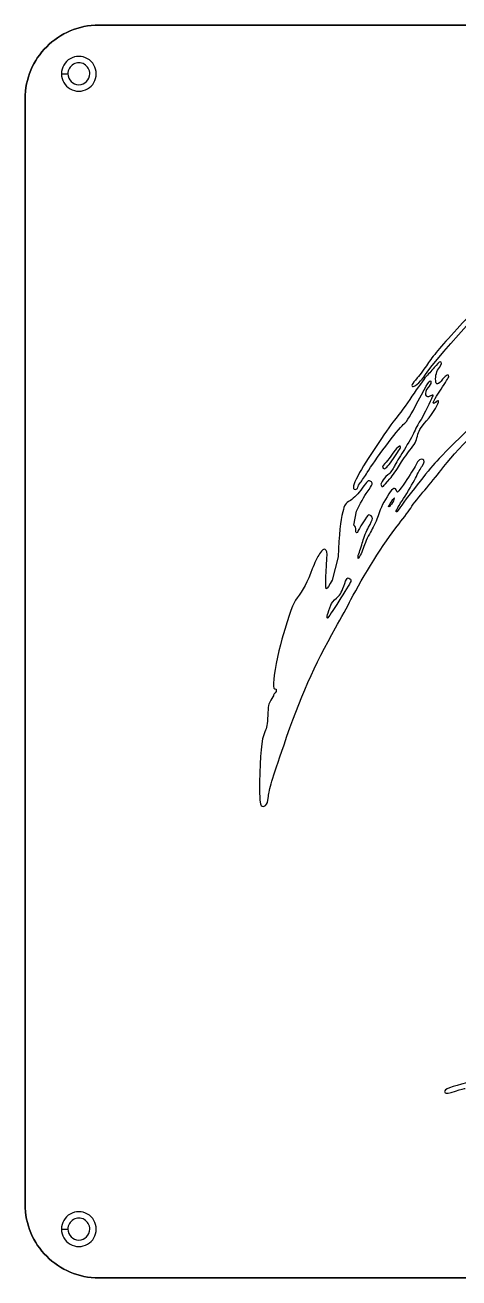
# Model space of a CAD drawing. Header units: centimetres. Extents: x 0 to 20, y 0 to 12.6.
# Drawn here: x 0.01 to 4.37, y 0.01 to 12.59 of the extents above; entities that cross this region are included whole.
import ezdxf

# ---------------------------------------------------------------- set-up
doc = ezdxf.new("R2010")
doc.units = ezdxf.units.CM
doc.layers.add('Part__Feature002', color=7, linetype='CONTINUOUS')
doc.layers.add('Sketch001', color=7, linetype='CONTINUOUS')

msp = doc.modelspace()

# ---------------------------------------------------------------- linework, layer by layer
at = {"layer": 'Part__Feature002', "color": 7}
for points in [[(19.293973, 12.59258), (0.75407, 12.59258), (0.715997, 12.591627), (0.678405, 12.588743), (0.641371, 12.584034), (0.604922, 12.577525), (0.569108, 12.569217), (0.533979, 12.559242), (0.499562, 12.547574), (0.465934, 12.534292), (0.433141, 12.519449), (0.401188, 12.503045), (0.370176, 12.485185), (0.340101, 12.465924), (0.311071, 12.445233), (0.283078, 12.42322), (0.25618, 12.399937), (0.230425, 12.375383), (0.205888, 12.349639), (0.182596, 12.322758), (0.160575, 12.294738), (0.139899, 12.265713), (0.12062, 12.23563), (0.102764, 12.204621), (0.086381, 12.172686), (0.071522, 12.139878), (0.058238, 12.106249), (0.046579, 12.071827), (0.036597, 12.036717), (0.028317, 12.000892), (0.021789, 11.964459), (0.017065, 11.927417), (0.014194, 11.88982), (0.013229, 11.851746), (0.013229, 0.754063), (0.014194, 0.715963), (0.017065, 0.678392), (0.021789, 0.64135), (0.028317, 0.604838), (0.036597, 0.569119), (0.046579, 0.533929), (0.058238, 0.499534), (0.071522, 0.465932), (0.086381, 0.433123), (0.102764, 0.401109), (0.12062, 0.370152), (0.139899, 0.33999), (0.160575, 0.31115), (0.182596, 0.283104), (0.205888, 0.256117), (0.230425, 0.230452), (0.25618, 0.205846), (0.283078, 0.182563), (0.311071, 0.160602), (0.340101, 0.139965), (0.370176, 0.12065), (0.401188, 0.102659), (0.433141, 0.086519), (0.465934, 0.071438), (0.499562, 0.058209), (0.533979, 0.046567), (0.569108, 0.036513), (0.604922, 0.028311), (0.641371, 0.021696), (0.678405, 0.017198), (0.715997, 0.014288), (0.75407, 0.013229), (19.293973, 0.013229)], [(19.293973, 0.013229), (0.75407, 0.013229), (0.715997, 0.014288), (0.678405, 0.017198), (0.641371, 0.021696), (0.604922, 0.028311), (0.569108, 0.036513), (0.533979, 0.046567), (0.499562, 0.058209), (0.465934, 0.071438), (0.433141, 0.086519), (0.401188, 0.102659), (0.370176, 0.12065), (0.340101, 0.139965), (0.311071, 0.160602), (0.283078, 0.182563), (0.25618, 0.205846), (0.230425, 0.230452), (0.205888, 0.256117), (0.182596, 0.283104), (0.182596, 0.283104), (0.160575, 0.31115), (0.139899, 0.33999), (0.12062, 0.370152), (0.102764, 0.401109), (0.086381, 0.433123), (0.071522, 0.465932), (0.058238, 0.499534), (0.046579, 0.533929), (0.036597, 0.569119), (0.028317, 0.604838), (0.021789, 0.64135), (0.017065, 0.678392), (0.014194, 0.715963), (0.013229, 0.754063), (0.013229, 11.851746), (0.014194, 11.88982), (0.017065, 11.927417), (0.021789, 11.964459), (0.028317, 12.000892), (0.036597, 12.036717), (0.046579, 12.071827), (0.058238, 12.106249), (0.071522, 12.139878), (0.086381, 12.172686), (0.102764, 12.204621), (0.12062, 12.23563), (0.139899, 12.265713), (0.160575, 12.294738), (0.182596, 12.322758), (0.205888, 12.349639), (0.230425, 12.375383), (0.25618, 12.399937), (0.283078, 12.42322), (0.311071, 12.445233), (0.340101, 12.465924), (0.370176, 12.485185), (0.401188, 12.503045), (0.433141, 12.519449), (0.465934, 12.534292), (0.499562, 12.547574), (0.533979, 12.559242), (0.569108, 12.569217), (0.604922, 12.577525), (0.641371, 12.584034), (0.678405, 12.588743), (0.715997, 12.591627), (0.75407, 12.59258), (19.293973, 12.59258)], [(0.641371, 12.584034), (0.641371, 12.584034), (0.604922, 12.577525)], [(0.604922, 12.577525), (0.641371, 12.584034)], [(0.678405, 12.588743), (0.678405, 12.588743), (0.641371, 12.584034)], [(0.641371, 12.584034), (0.678405, 12.588743)], [(0.715997, 12.591627), (0.715997, 12.591627), (0.678405, 12.588743)], [(0.678405, 12.588743), (0.715997, 12.591627)], [(0.75407, 12.59258), (0.75407, 12.59258), (0.715997, 12.591627)], [(0.715997, 12.591627), (0.75407, 12.59258)], [(19.293973, 12.59258), (19.293973, 12.59258), (0.75407, 12.59258)], [(0.75407, 12.59258), (19.293973, 12.59258)], [(0.340101, 12.465924), (0.340101, 12.465924), (0.311071, 12.445233)], [(0.311071, 12.445233), (0.340101, 12.465924)], [(0.370176, 12.485185), (0.370176, 12.485185), (0.340101, 12.465924)], [(0.340101, 12.465924), (0.370176, 12.485185)], [(0.401188, 12.503045), (0.401188, 12.503045), (0.370176, 12.485185)], [(0.370176, 12.485185), (0.401188, 12.503045)], [(0.433141, 12.519449), (0.433141, 12.519449), (0.401188, 12.503045)], [(0.401188, 12.503045), (0.433141, 12.519449)], [(0.465934, 12.534292), (0.465934, 12.534292), (0.433141, 12.519449)], [(0.433141, 12.519449), (0.465934, 12.534292)], [(0.499562, 12.547574), (0.499562, 12.547574), (0.465934, 12.534292)], [(0.465934, 12.534292), (0.499562, 12.547574)], [(0.533979, 12.559242), (0.533979, 12.559242), (0.499562, 12.547574)], [(0.499562, 12.547574), (0.533979, 12.559242)], [(0.569108, 12.569217), (0.569108, 12.569217), (0.533979, 12.559242)], [(0.533979, 12.559242), (0.569108, 12.569217)], [(0.604922, 12.577525), (0.604922, 12.577525), (0.569108, 12.569217)], [(0.569108, 12.569217), (0.604922, 12.577525)], [(0.205888, 12.349639), (0.205888, 12.349639), (0.182596, 12.322758)], [(0.182596, 12.322758), (0.205888, 12.349639)], [(0.230425, 12.375383), (0.230425, 12.375383), (0.205888, 12.349639)], [(0.205888, 12.349639), (0.230425, 12.375383)], [(0.25618, 12.399937), (0.25618, 12.399937), (0.230425, 12.375383)], [(0.230425, 12.375383), (0.25618, 12.399937)], [(0.283078, 12.42322), (0.283078, 12.42322), (0.25618, 12.399937)], [(0.25618, 12.399937), (0.283078, 12.42322)], [(0.311071, 12.445233), (0.311071, 12.445233), (0.283078, 12.42322)], [(0.283078, 12.42322), (0.311071, 12.445233)], [(0.102764, 12.204621), (0.102764, 12.204621), (0.086381, 12.172686)], [(0.086381, 12.172686), (0.102764, 12.204621)], [(0.12062, 12.23563), (0.12062, 12.23563), (0.102764, 12.204621)], [(0.102764, 12.204621), (0.12062, 12.23563)], [(0.139899, 12.265713), (0.139899, 12.265713), (0.12062, 12.23563)], [(0.12062, 12.23563), (0.139899, 12.265713)], [(0.160575, 12.294738), (0.160575, 12.294738), (0.139899, 12.265713)], [(0.139899, 12.265713), (0.160575, 12.294738)], [(0.182596, 12.322758), (0.182596, 12.322758), (0.160575, 12.294738)], [(0.160575, 12.294738), (0.182596, 12.322758)], [(0.058238, 12.106249), (0.058238, 12.106249), (0.046579, 12.071827)], [(0.046579, 12.071827), (0.058238, 12.106249)], [(0.071522, 12.139878), (0.071522, 12.139878), (0.058238, 12.106249)], [(0.058238, 12.106249), (0.071522, 12.139878)], [(0.086381, 12.172686), (0.086381, 12.172686), (0.071522, 12.139878)], [(0.071522, 12.139878), (0.086381, 12.172686)], [(0.378486, 12.103339), (0.443487, 12.103339)], [(0.378486, 12.103339), (0.443487, 12.103339)], [(0.021789, 11.964459), (0.021789, 11.964459), (0.017065, 11.927417)], [(0.017065, 11.927417), (0.021789, 11.964459)], [(0.028317, 12.000892), (0.028317, 12.000892), (0.021789, 11.964459)], [(0.021789, 11.964459), (0.028317, 12.000892)], [(0.036597, 12.036717), (0.036597, 12.036717), (0.028317, 12.000892)], [(0.028317, 12.000892), (0.036597, 12.036717)], [(0.046579, 12.071827), (0.046579, 12.071827), (0.036597, 12.036717)], [(0.036597, 12.036717), (0.046579, 12.071827)], [(0.014194, 11.88982), (0.014194, 11.88982), (0.013229, 11.851746)], [(0.013229, 11.851746), (0.014194, 11.88982)], [(0.013229, 11.851746), (0.013229, 11.851746), (0.013229, 0.754063)], [(0.013229, 0.754063), (0.013229, 11.851746)], [(0.017065, 11.927417), (0.017065, 11.927417), (0.014194, 11.88982)], [(0.014194, 11.88982), (0.017065, 11.927417)], [(0.013229, 0.754063), (0.013229, 0.754063), (0.014194, 0.715963)], [(0.014194, 0.715963), (0.013229, 0.754063)], [(0.014194, 0.715963), (0.014194, 0.715963), (0.017065, 0.678392)], [(0.017065, 0.678392), (0.014194, 0.715963)], [(0.017065, 0.678392), (0.017065, 0.678392), (0.021789, 0.64135)], [(0.021789, 0.64135), (0.017065, 0.678392)], [(0.021789, 0.64135), (0.021789, 0.64135), (0.028317, 0.604838)], [(0.028317, 0.604838), (0.021789, 0.64135)], [(0.028317, 0.604838), (0.028317, 0.604838), (0.036597, 0.569119)], [(0.036597, 0.569119), (0.028317, 0.604838)], [(0.036597, 0.569119), (0.036597, 0.569119), (0.046579, 0.533929)], [(0.046579, 0.533929), (0.036597, 0.569119)], [(0.046579, 0.533929), (0.046579, 0.533929), (0.058238, 0.499534)], [(0.058238, 0.499534), (0.046579, 0.533929)], [(0.378486, 0.503502), (0.443487, 0.503502)], [(0.378486, 0.503502), (0.443487, 0.503502)], [(0.058238, 0.499534), (0.058238, 0.499534), (0.071522, 0.465932)], [(0.071522, 0.465932), (0.058238, 0.499534)], [(0.071522, 0.465932), (0.071522, 0.465932), (0.086381, 0.433123)], [(0.086381, 0.433123), (0.071522, 0.465932)], [(0.086381, 0.433123), (0.086381, 0.433123), (0.102764, 0.401109)], [(0.102764, 0.401109), (0.086381, 0.433123)], [(0.102764, 0.401109), (0.102764, 0.401109), (0.12062, 0.370152)], [(0.12062, 0.370152), (0.102764, 0.401109)], [(0.12062, 0.370152), (0.12062, 0.370152), (0.139899, 0.33999)], [(0.139899, 0.33999), (0.12062, 0.370152)], [(0.139899, 0.33999), (0.139899, 0.33999), (0.160575, 0.31115)], [(0.160575, 0.31115), (0.139899, 0.33999)], [(0.160575, 0.31115), (0.160575, 0.31115), (0.182596, 0.283104)], [(0.182596, 0.283104), (0.160575, 0.31115)], [(0.182596, 0.283104), (0.205888, 0.256117)], [(0.205888, 0.256117), (0.182596, 0.283104)], [(0.205888, 0.256117), (0.205888, 0.256117), (0.230425, 0.230452)], [(0.230425, 0.230452), (0.205888, 0.256117)], [(0.230425, 0.230452), (0.230425, 0.230452), (0.25618, 0.205846)], [(0.25618, 0.205846), (0.230425, 0.230452)], [(0.25618, 0.205846), (0.25618, 0.205846), (0.283078, 0.182563)], [(0.283078, 0.182563), (0.25618, 0.205846)], [(0.283078, 0.182563), (0.283078, 0.182563), (0.311071, 0.160602)], [(0.311071, 0.160602), (0.283078, 0.182563)], [(0.311071, 0.160602), (0.311071, 0.160602), (0.340101, 0.139965)], [(0.340101, 0.139965), (0.311071, 0.160602)], [(0.340101, 0.139965), (0.340101, 0.139965), (0.370176, 0.12065)], [(0.370176, 0.12065), (0.340101, 0.139965)], [(0.370176, 0.12065), (0.370176, 0.12065), (0.401188, 0.102659)], [(0.401188, 0.102659), (0.370176, 0.12065)], [(0.401188, 0.102659), (0.401188, 0.102659), (0.433141, 0.086519)], [(0.433141, 0.086519), (0.401188, 0.102659)], [(0.433141, 0.086519), (0.433141, 0.086519), (0.465934, 0.071438)], [(0.465934, 0.071438), (0.433141, 0.086519)], [(0.465934, 0.071438), (0.465934, 0.071438), (0.499562, 0.058209)], [(0.499562, 0.058209), (0.465934, 0.071438)], [(0.499562, 0.058209), (0.499562, 0.058209), (0.533979, 0.046567)], [(0.533979, 0.046567), (0.499562, 0.058209)], [(0.533979, 0.046567), (0.533979, 0.046567), (0.569108, 0.036513)], [(0.569108, 0.036513), (0.533979, 0.046567)], [(0.569108, 0.036513), (0.569108, 0.036513), (0.604922, 0.028311)], [(0.604922, 0.028311), (0.569108, 0.036513)], [(0.604922, 0.028311), (0.604922, 0.028311), (0.641371, 0.021696)], [(0.641371, 0.021696), (0.604922, 0.028311)], [(0.641371, 0.021696), (0.641371, 0.021696), (0.678405, 0.017198)], [(0.678405, 0.017198), (0.641371, 0.021696)], [(0.678405, 0.017198), (0.678405, 0.017198), (0.715997, 0.014288)], [(0.715997, 0.014288), (0.678405, 0.017198)], [(0.715997, 0.014288), (0.715997, 0.014288), (0.75407, 0.013229)], [(0.75407, 0.013229), (0.715997, 0.014288)], [(0.75407, 0.013229), (0.75407, 0.013229), (19.293973, 0.013229)], [(19.293973, 0.013229), (0.75407, 0.013229)]]:
    msp.add_lwpolyline(points, dxfattribs=at)
for points in [[(0.641371, 12.584034)], [(0.678405, 12.588743)], [(0.715997, 12.591627)], [(0.75407, 12.59258)], [(0.340101, 12.465924)], [(0.370176, 12.485185)], [(0.401188, 12.503045)], [(0.433141, 12.519449)], [(0.465934, 12.534292)], [(0.499562, 12.547574)], [(0.533979, 12.559242)], [(0.569108, 12.569217)], [(0.604922, 12.577525)], [(0.205888, 12.349639)], [(0.230425, 12.375383)], [(0.25618, 12.399937)], [(0.283078, 12.42322)], [(0.311071, 12.445233)], [(0.102764, 12.204621)], [(0.12062, 12.23563)], [(0.139899, 12.265713)], [(0.160575, 12.294738)], [(0.182596, 12.322758)], [(0.058238, 12.106249)], [(0.071522, 12.139878)], [(0.086381, 12.172686)], [(0.443487, 12.103339)], [(0.443487, 12.103339)], [(0.663487, 12.103333)], [(0.663487, 12.103333)], [(0.663487, 12.103333)], [(0.663487, 12.103333)], [(0.728487, 12.103333)], [(0.728487, 12.103333)], [(0.021789, 11.964459)], [(0.028317, 12.000892)], [(0.036597, 12.036717)], [(0.046579, 12.071827)], [(0.013229, 11.851746)], [(0.014194, 11.88982)], [(0.017065, 11.927417)], [(0.013229, 0.754063)], [(0.014194, 0.715963)], [(0.017065, 0.678392)], [(0.021789, 0.64135)], [(0.028317, 0.604838)], [(0.036597, 0.569119)], [(0.046579, 0.533929)], [(0.443487, 0.503502)], [(0.443487, 0.503502)], [(0.663487, 0.503407)], [(0.663487, 0.503407)], [(0.663487, 0.503407)], [(0.663487, 0.503407)], [(0.728487, 0.503407)], [(0.728487, 0.503407)], [(0.058238, 0.499534)], [(0.071522, 0.465932)], [(0.086381, 0.433123)], [(0.102764, 0.401109)], [(0.12062, 0.370152)], [(0.139899, 0.33999)], [(0.160575, 0.31115)], [(0.182596, 0.283104)], [(0.205888, 0.256117)], [(0.230425, 0.230452)], [(0.25618, 0.205846)], [(0.283078, 0.182563)], [(0.311071, 0.160602)], [(0.340101, 0.139965)], [(0.370176, 0.12065)], [(0.401188, 0.102659)], [(0.433141, 0.086519)], [(0.465934, 0.071438)], [(0.499562, 0.058209)], [(0.533979, 0.046567)], [(0.569108, 0.036513)], [(0.604922, 0.028311)], [(0.641371, 0.021696)], [(0.678405, 0.017198)], [(0.715997, 0.014288)], [(0.75407, 0.013229)]]:
    msp.add_lwpolyline(points, close=True, dxfattribs=at)
for points in [[(0.465987, 12.254888), (0.411842, 12.223627), (0.378487, 12.165855), (0.378487, 12.103333)], [(0.465987, 12.254888), (0.411842, 12.223627), (0.378487, 12.165855), (0.378487, 12.103333)], [(0.640987, 12.254888), (0.586842, 12.286149), (0.520132, 12.286149), (0.465987, 12.254888)], [(0.640987, 12.254888), (0.586842, 12.286149), (0.520132, 12.286149), (0.465987, 12.254888)], [(0.608487, 12.198596), (0.574453, 12.218246), (0.532521, 12.218246), (0.498487, 12.198596)], [(0.608487, 12.198596), (0.574453, 12.218246), (0.532521, 12.218246), (0.498487, 12.198596)], [(0.608487, 12.198596), (0.574453, 12.218246), (0.532521, 12.218246), (0.498487, 12.198596)], [(0.608487, 12.198596), (0.574453, 12.218246), (0.532521, 12.218246), (0.498487, 12.198596)], [(0.728487, 12.103333), (0.728487, 12.165855), (0.695132, 12.223627), (0.640987, 12.254888)], [(0.728487, 12.103333), (0.728487, 12.165855), (0.695132, 12.223627), (0.640987, 12.254888)], [(0.378487, 12.103333), (0.378487, 12.040812), (0.411842, 11.98304), (0.465987, 11.951779)], [(0.378487, 12.103333), (0.378487, 12.040812), (0.411842, 11.98304), (0.465987, 11.951779)], [(0.498487, 12.198596), (0.464453, 12.178947), (0.443487, 12.142633), (0.443487, 12.103333)], [(0.498487, 12.198596), (0.464453, 12.178947), (0.443487, 12.142633), (0.443487, 12.103333)], [(0.498487, 12.198596), (0.464453, 12.178947), (0.443487, 12.142633), (0.443487, 12.103333)], [(0.498487, 12.198596), (0.464453, 12.178947), (0.443487, 12.142633), (0.443487, 12.103333)], [(0.443487, 12.103333), (0.443487, 12.042582), (0.492736, 11.993333), (0.553487, 11.993333)], [(0.443487, 12.103333), (0.443487, 12.042582), (0.492736, 11.993333), (0.553487, 11.993333)], [(0.443487, 12.103333), (0.443487, 12.042582), (0.492736, 11.993333), (0.553487, 11.993333)], [(0.443487, 12.103333), (0.443487, 12.042582), (0.492736, 11.993333), (0.553487, 11.993333)], [(0.553487, 11.993333), (0.614238, 11.993333), (0.663487, 12.042582), (0.663487, 12.103333)], [(0.553487, 11.993333), (0.614238, 11.993333), (0.663487, 12.042582), (0.663487, 12.103333)], [(0.553487, 11.993333), (0.614238, 11.993333), (0.663487, 12.042582), (0.663487, 12.103333)], [(0.553487, 11.993333), (0.614238, 11.993333), (0.663487, 12.042582), (0.663487, 12.103333)], [(0.663487, 12.103333), (0.663487, 12.142633), (0.642521, 12.178947), (0.608487, 12.198596)], [(0.663487, 12.103333), (0.663487, 12.142633), (0.642521, 12.178947), (0.608487, 12.198596)], [(0.663487, 12.103333), (0.663487, 12.142633), (0.642521, 12.178947), (0.608487, 12.198596)], [(0.663487, 12.103333), (0.663487, 12.142633), (0.642521, 12.178947), (0.608487, 12.198596)], [(0.640987, 11.951779), (0.695132, 11.98304), (0.728487, 12.040812), (0.728487, 12.103333)], [(0.640987, 11.951779), (0.695132, 11.98304), (0.728487, 12.040812), (0.728487, 12.103333)], [(0.465987, 11.951779), (0.520132, 11.920518), (0.586842, 11.920518), (0.640987, 11.951779)], [(0.465987, 11.951779), (0.520132, 11.920518), (0.586842, 11.920518), (0.640987, 11.951779)], [(0.465987, 0.654962), (0.411842, 0.623701), (0.378487, 0.565929), (0.378487, 0.503407)], [(0.465987, 0.654962), (0.411842, 0.623701), (0.378487, 0.565929), (0.378487, 0.503407)], [(0.640987, 0.654962), (0.586842, 0.686222), (0.520132, 0.686222), (0.465987, 0.654962)], [(0.640987, 0.654962), (0.586842, 0.686222), (0.520132, 0.686222), (0.465987, 0.654962)], [(0.728487, 0.503407), (0.728487, 0.565929), (0.695132, 0.623701), (0.640987, 0.654962)], [(0.728487, 0.503407), (0.728487, 0.565929), (0.695132, 0.623701), (0.640987, 0.654962)], [(0.378487, 0.503407), (0.378487, 0.440886), (0.411842, 0.383113), (0.465987, 0.351853)], [(0.378487, 0.503407), (0.378487, 0.440886), (0.411842, 0.383113), (0.465987, 0.351853)], [(0.498487, 0.59867), (0.464453, 0.57902), (0.443487, 0.542706), (0.443487, 0.503407)], [(0.498487, 0.59867), (0.464453, 0.57902), (0.443487, 0.542706), (0.443487, 0.503407)], [(0.498487, 0.59867), (0.464453, 0.57902), (0.443487, 0.542706), (0.443487, 0.503407)], [(0.498487, 0.59867), (0.464453, 0.57902), (0.443487, 0.542706), (0.443487, 0.503407)], [(0.443487, 0.503407), (0.443487, 0.442656), (0.492736, 0.393407), (0.553487, 0.393407)], [(0.443487, 0.503407), (0.443487, 0.442656), (0.492736, 0.393407), (0.553487, 0.393407)], [(0.443487, 0.503407), (0.443487, 0.442656), (0.492736, 0.393407), (0.553487, 0.393407)], [(0.443487, 0.503407), (0.443487, 0.442656), (0.492736, 0.393407), (0.553487, 0.393407)], [(0.608487, 0.59867), (0.574453, 0.61832), (0.532521, 0.61832), (0.498487, 0.59867)], [(0.608487, 0.59867), (0.574453, 0.61832), (0.532521, 0.61832), (0.498487, 0.59867)], [(0.608487, 0.59867), (0.574453, 0.61832), (0.532521, 0.61832), (0.498487, 0.59867)], [(0.608487, 0.59867), (0.574453, 0.61832), (0.532521, 0.61832), (0.498487, 0.59867)], [(0.553487, 0.393407), (0.614238, 0.393407), (0.663487, 0.442656), (0.663487, 0.503407)], [(0.553487, 0.393407), (0.614238, 0.393407), (0.663487, 0.442656), (0.663487, 0.503407)], [(0.553487, 0.393407), (0.614238, 0.393407), (0.663487, 0.442656), (0.663487, 0.503407)], [(0.553487, 0.393407), (0.614238, 0.393407), (0.663487, 0.442656), (0.663487, 0.503407)], [(0.663487, 0.503407), (0.663487, 0.542706), (0.642521, 0.57902), (0.608487, 0.59867)], [(0.663487, 0.503407), (0.663487, 0.542706), (0.642521, 0.57902), (0.608487, 0.59867)], [(0.663487, 0.503407), (0.663487, 0.542706), (0.642521, 0.57902), (0.608487, 0.59867)], [(0.663487, 0.503407), (0.663487, 0.542706), (0.642521, 0.57902), (0.608487, 0.59867)], [(0.640987, 0.351853), (0.695132, 0.383113), (0.728487, 0.440886), (0.728487, 0.503407)], [(0.640987, 0.351853), (0.695132, 0.383113), (0.728487, 0.440886), (0.728487, 0.503407)], [(0.465987, 0.351853), (0.520132, 0.320592), (0.586842, 0.320592), (0.640987, 0.351853)], [(0.465987, 0.351853), (0.520132, 0.320592), (0.586842, 0.320592), (0.640987, 0.351853)]]:
    msp.add_open_spline(points, degree=3, dxfattribs=at)
at = {"layer": 'Sketch001', "color": 7}
for points in [[(3.314007, 7.571872), (3.343358, 7.712983)], [(3.157092, 7.252397), (3.09839, 7.017588)], [(3.360292, 7.237721), (3.359162, 7.26933)], [(2.533945, 5.925952), (2.533945, 5.899988)]]:
    msp.add_lwpolyline(points, dxfattribs=at)
for points in [[(4.029723, 9.073294), (4.156158, 9.273108), (4.873003, 10.055428), (5.133776, 10.277819)], [(4.528692, 9.735952), (4.501598, 9.705472), (4.423705, 9.618548), (4.354843, 9.544041)], [(4.354843, 9.544041), (4.17535, 9.347614), (4.111003, 9.27085), (4.055687, 9.188441)], [(4.055687, 9.188441), (4.028594, 9.147801), (3.98231, 9.085712), (3.952958, 9.050717)], [(4.180994, 9.211019), (4.176478, 9.211019), (4.150514, 9.185054), (4.122292, 9.153446)], [(4.17535, 9.154574), (4.201314, 9.185054), (4.203572, 9.211019), (4.180994, 9.211019)], [(4.038754, 9.059748), (4.020692, 9.039428), (3.957474, 8.951374), (3.898772, 8.865579)], [(3.912318, 8.962663), (3.93151, 8.962663), (4.003758, 9.030397), (4.029723, 9.073294)], [(4.122292, 9.153446), (4.095198, 9.121837), (4.057945, 9.080068), (4.038754, 9.059748)], [(4.138096, 9.020237), (4.133581, 9.071037), (4.147127, 9.119579), (4.17535, 9.154574)], [(4.191154, 8.93557), (4.235181, 9.001046), (4.270176, 9.059748), (4.270176, 9.064263)], [(4.270176, 9.064263), (4.270176, 9.092486), (4.244212, 9.081197), (4.206958, 9.036041)], [(3.952958, 9.050717), (3.896514, 8.985241), (3.886354, 8.962663), (3.912318, 8.962663)], [(3.963118, 8.820423), (4.05343, 8.995401), (4.089554, 9.048459), (4.089554, 9.004432)], [(4.061332, 8.953632), (4.01279, 8.896059), (4.031981, 8.841872), (4.089554, 8.872352)], [(4.089554, 9.004432), (4.089554, 8.994272), (4.077136, 8.971694), (4.061332, 8.953632)], [(4.118905, 8.79333), (4.101972, 8.79333), (4.117775, 8.82381), (4.191154, 8.93557)], [(4.206958, 9.036041), (4.161803, 8.980726), (4.141483, 8.97621), (4.138096, 9.020237)], [(3.898772, 8.865579), (3.84007, 8.778654), (3.767821, 8.679312), (3.737341, 8.643188)], [(3.811847, 8.581099), (3.854745, 8.619481), (3.886354, 8.670281), (3.963118, 8.820423)], [(4.09407, 8.838486), (4.068105, 8.775268), (4.004887, 8.653348), (3.978923, 8.614966)], [(4.044398, 8.618352), (4.117776, 8.704148), (4.173092, 8.795588), (4.16519, 8.819294)], [(4.089554, 8.872352), (4.10423, 8.880254), (4.113261, 8.881383), (4.109874, 8.875739)], [(4.109874, 8.875739), (4.107617, 8.871223), (4.099714, 8.85429), (4.09407, 8.838486)], [(4.143741, 8.811392), (4.133581, 8.801232), (4.122292, 8.79333), (4.118905, 8.79333)], [(4.16519, 8.819294), (4.16406, 8.824939), (4.153901, 8.821551), (4.143741, 8.811392)], [(4.187767, 8.121641), (4.343554, 8.32597), (4.629163, 8.605934), (4.971216, 8.890414)], [(4.722861, 8.770752), (4.707056, 8.770752), (4.261145, 8.340646), (4.148256, 8.215339)], [(3.737341, 8.643188), (3.671865, 8.567552), (3.465278, 8.258237), (3.373838, 8.100192)], [(3.450603, 8.101321), (3.519465, 8.216468), (3.755403, 8.52917), (3.811847, 8.581099)], [(3.978923, 8.614966), (3.963118, 8.591259), (3.933767, 8.535943), (3.913447, 8.490788)], [(3.954087, 8.464823), (3.965376, 8.517881), (3.980052, 8.542717), (4.044398, 8.618352)], [(3.913447, 8.490788), (3.891998, 8.446761), (3.845714, 8.365481), (3.80959, 8.310166)], [(3.878452, 8.323712), (3.925865, 8.383543), (3.943927, 8.416281), (3.954087, 8.464823)], [(3.742985, 8.339517), (3.730567, 8.324841), (3.704603, 8.290974), (3.686541, 8.262752)], [(3.714763, 8.241303), (3.753145, 8.297748), (3.784754, 8.348548), (3.784754, 8.354192)], [(3.80959, 8.310166), (3.773465, 8.255979), (3.735083, 8.189374), (3.722665, 8.16341)], [(3.784754, 8.354192), (3.784754, 8.372254), (3.766692, 8.365481), (3.742985, 8.339517)], [(3.773465, 8.172441), (3.797172, 8.213081), (3.844585, 8.280814), (3.878452, 8.323712)], [(3.627838, 8.190503), (3.598487, 8.164539), (3.597358, 8.138574), (3.624452, 8.138574)], [(3.624452, 8.138574), (3.637998, 8.138574), (3.669607, 8.175828), (3.714763, 8.241303)], [(3.686541, 8.262752), (3.66735, 8.23453), (3.641385, 8.201792), (3.627838, 8.190503)], [(4.148256, 8.215339), (4.061332, 8.119383), (3.841198, 7.839419), (3.759918, 7.720886)], [(4.008274, 8.231143), (3.98231, 8.241303), (3.965376, 8.227757), (3.937154, 8.174699)], [(4.000372, 8.16341), (4.025207, 8.197277), (4.027465, 8.22437), (4.008274, 8.231143)], [(3.373838, 8.100192), (3.316265, 7.999721), (3.299332, 7.95005), (3.317394, 7.931988)], [(3.381741, 7.999721), (3.396416, 8.016654), (3.426896, 8.062939), (3.450603, 8.101321)], [(3.65719, 8.076486), (3.604132, 8.030201), (3.57591, 7.981659), (3.592843, 7.964726)], [(3.722665, 8.16341), (3.711376, 8.136317), (3.682025, 8.096806), (3.65719, 8.076486)], [(3.67751, 8.036974), (3.706861, 8.070841), (3.749758, 8.131801), (3.773465, 8.172441)], [(3.937154, 8.174699), (3.922478, 8.145348), (3.875065, 8.068583), (3.832167, 8.004237)], [(3.933767, 8.042619), (3.958603, 8.09229), (3.989083, 8.146477), (4.000372, 8.16341)], [(4.027465, 7.924086), (4.078265, 7.982788), (4.150514, 8.07197), (4.187767, 8.121641)], [(3.398674, 7.942148), (3.361421, 7.88909), (3.317394, 7.843934), (3.28127, 7.820228)], [(3.317394, 7.931988), (3.327554, 7.921828), (3.355776, 7.936503), (3.355776, 7.952308)], [(3.355776, 7.952308), (3.355776, 7.961339), (3.367065, 7.981659), (3.381741, 7.999721)], [(3.481083, 8.014397), (3.461892, 8.024557), (3.451732, 8.015526), (3.398674, 7.942148)], [(3.450603, 7.903766), (3.508176, 7.981659), (3.512692, 7.997463), (3.481083, 8.014397)], [(3.592843, 7.964726), (3.605261, 7.952308), (3.603003, 7.95005), (3.67751, 8.036974)], [(3.746372, 7.910539), (3.731696, 7.955694), (3.706861, 7.948921), (3.66735, 7.886832)], [(3.832167, 8.004237), (3.767821, 7.90941), (3.752016, 7.892477), (3.746372, 7.910539)], [(3.814105, 7.839419), (3.854745, 7.901508), (3.908932, 7.992948), (3.933767, 8.042619)], [(3.28127, 7.820228), (3.227083, 7.785232), (3.222567, 7.778459), (3.203376, 7.703952)], [(3.343358, 7.712983), (3.374967, 7.779588), (3.422381, 7.866512), (3.450603, 7.903766)], [(3.66735, 7.886832), (3.615421, 7.805552), (3.588327, 7.750237), (3.560105, 7.664441)], [(3.703474, 7.799908), (3.688798, 7.775072), (3.672994, 7.754752), (3.66735, 7.754752)], [(3.668478, 7.769428), (3.674123, 7.776201), (3.68767, 7.796521), (3.69783, 7.814583)], [(3.69783, 7.814583), (3.72831, 7.861997), (3.731696, 7.850708), (3.703474, 7.799908)], [(3.740727, 7.709597), (3.739598, 7.719757), (3.773465, 7.77733), (3.814105, 7.839419)], [(3.886354, 7.743463), (3.913447, 7.784103), (3.976665, 7.865383), (4.027465, 7.924086)], [(3.203376, 7.703952), (3.181927, 7.618157), (3.168381, 7.483819), (3.157092, 7.252397)], [(3.461892, 7.67573), (3.45399, 7.67573), (3.355776, 7.518814), (3.355776, 7.506397)], [(3.502532, 7.639606), (3.502532, 7.657668), (3.483341, 7.67573), (3.461892, 7.67573)], [(3.66735, 7.754752), (3.661705, 7.754752), (3.662834, 7.761526), (3.668479, 7.769428)], [(3.759918, 7.720886), (3.747313, 7.701882), (3.740916, 7.698119), (3.740727, 7.709597)], [(3.750887, 7.562841), (3.798301, 7.621543), (3.859261, 7.702823), (3.886354, 7.743463)], [(3.286914, 6.823419), (3.400932, 7.046939), (3.627838, 7.407054), (3.750887, 7.562841)], [(3.335456, 7.524459), (3.337902, 7.54365), (3.330753, 7.559454), (3.314007, 7.571872)], [(3.404318, 7.407054), (3.414478, 7.448823), (3.441572, 7.51317), (3.463021, 7.550423)], [(3.463021, 7.550423), (3.48447, 7.586548), (3.502532, 7.627188), (3.502532, 7.639606)], [(3.560105, 7.664441), (3.547687, 7.623801), (3.516078, 7.558326), (3.491243, 7.517686)], [(3.343358, 7.495108), (3.336585, 7.495108), (3.333198, 7.507526), (3.335456, 7.524459)], [(3.355776, 7.506397), (3.355776, 7.499623), (3.350132, 7.495108), (3.343358, 7.495108)], [(3.491243, 7.517686), (3.466407, 7.477046), (3.432541, 7.404797), (3.416736, 7.356254)], [(3.028398, 7.325774), (3.010336, 7.334806), (3.002434, 7.329161), (2.971954, 7.284006)], [(3.045332, 7.237721), (3.048718, 7.304326), (3.046462, 7.315614), (3.028398, 7.325774)], [(3.359163, 7.26933), (3.373838, 7.303197), (3.394158, 7.365286), (3.404318, 7.407054)], [(3.416736, 7.356254), (3.400932, 7.307712), (3.374967, 7.254654), (3.360292, 7.237721)], [(2.971954, 7.284006), (2.951634, 7.254654), (2.918896, 7.186921), (2.898576, 7.132734)], [(3.038558, 6.930663), (3.030656, 6.930663), (3.032914, 7.036779), (3.045332, 7.237721)], [(2.898576, 7.132734), (2.848905, 7.002912), (2.80375, 6.914859), (2.747305, 6.841481)], [(3.213536, 6.957757), (3.246274, 7.046939), (3.249661, 7.050326), (3.275625, 7.033392)], [(3.09839, 7.017588), (3.071296, 6.970174), (3.043074, 6.930663), (3.038558, 6.930663)], [(3.284656, 7.00517), (3.269981, 6.969046), (3.058878, 6.637152), (3.049847, 6.637152)], [(3.140158, 6.838094), (3.172896, 6.864059), (3.18983, 6.892281), (3.213536, 6.957757)], [(3.275625, 7.033392), (3.284656, 7.027748), (3.288043, 7.01533), (3.284656, 7.00517)], [(2.747305, 6.841481), (2.70215, 6.780521), (2.673927, 6.703757), (2.593776, 6.428308)], [(3.083714, 6.768103), (3.091616, 6.787294), (3.116452, 6.818903), (3.140158, 6.838094)], [(3.132256, 6.541197), (3.185314, 6.634894), (3.255305, 6.762459), (3.286914, 6.823419)], [(3.049847, 6.637152), (3.040816, 6.637152), (3.054363, 6.689081), (3.083714, 6.768103)], [(2.593776, 6.428308), (2.552007, 6.284939), (2.50911, 6.059161), (2.50911, 5.986912)], [(2.614096, 5.367152), (2.77327, 5.833383), (2.922283, 6.17205), (3.132256, 6.541197)], [(2.50911, 5.986912), (2.50911, 5.931597), (2.511367, 5.925952), (2.533945, 5.925952)], [(2.482016, 5.815321), (2.459438, 5.779197), (2.453794, 5.754361), (2.450407, 5.659534)], [(2.50911, 5.866121), (2.50911, 5.861605), (2.496692, 5.837899), (2.482016, 5.815321)], [(2.533945, 5.899988), (2.520398, 5.885312), (2.50911, 5.870637), (2.50911, 5.866121)], [(2.450407, 5.659534), (2.447021, 5.575997), (2.440247, 5.535357), (2.422185, 5.496974)], [(2.422185, 5.496974), (2.388318, 5.426983), (2.370256, 5.253134), (2.369127, 4.992361)], [(2.45831, 4.847863), (2.465083, 4.920112), (2.493305, 5.010423), (2.614096, 5.367152)], [(2.369127, 4.992361), (2.367998, 4.811739), (2.371385, 4.772228), (2.384932, 4.757552)], [(2.426701, 4.757552), (2.444763, 4.76997), (2.451536, 4.791419), (2.45831, 4.847863)], [(2.384932, 4.757552), (2.400736, 4.742876), (2.405252, 4.742876), (2.426701, 4.757552)], [(4.237438, 1.901463), (4.225021, 1.889046), (4.223892, 1.881143), (4.232923, 1.872113)], [(4.232923, 1.872113), (4.241954, 1.86308), (4.271305, 1.868726), (4.33791, 1.889046)], [(4.535465, 1.991773), (4.425963, 1.972583), (4.257758, 1.921783), (4.237438, 1.901463)], [(4.33791, 1.889046), (4.389838, 1.905979), (4.432736, 1.917266), (4.434994, 1.915009)]]:
    msp.add_open_spline(points, degree=3, dxfattribs=at)

doc.saveas('drawing.dxf')
